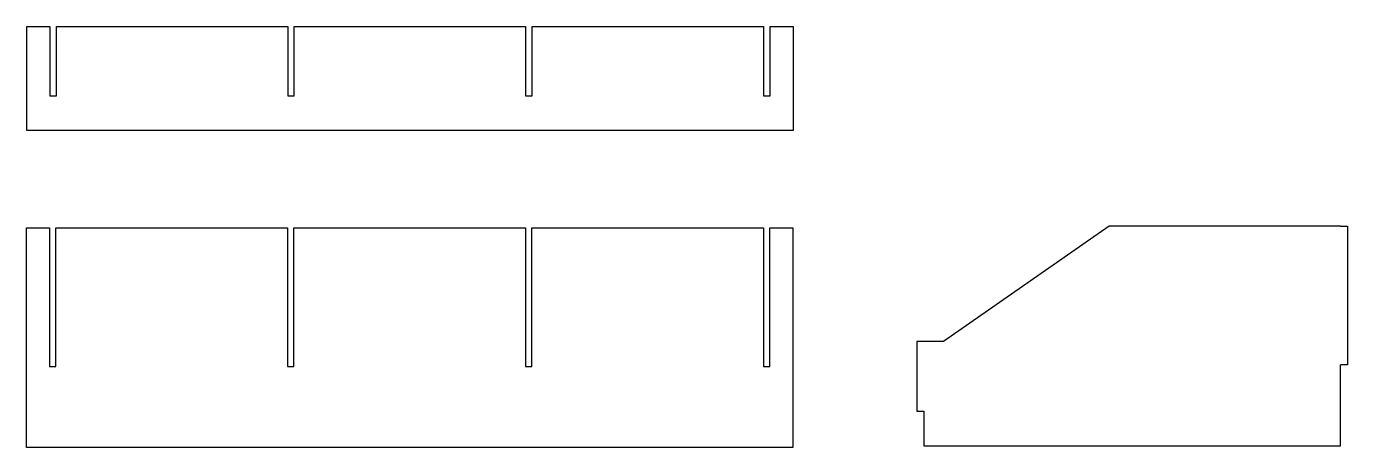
# Model space of a CAD drawing. Header units: millimetres. Extents: x -165 to 120, y -28 to 63.
import ezdxf

# ---------------------------------------------------------------- set-up
doc = ezdxf.new("R2010")
doc.units = ezdxf.units.MM
doc.header["$MEASUREMENT"] = 0
doc.layers.add('Layer 1', color=7, linetype='Continuous')

msp = doc.modelspace()

# ---------------------------------------------------------------- linework, layer by layer
at = {"layer": 'Layer 1', "lineweight": 25}
for points, knots in [([(-165.4404, 40.484), (-165.4404, 40.484), (-165.4404, 62.963), (-165.4404, 62.963), (-165.4404, 62.963), (-165.4404, 62.963), (-160.4239, 62.963), (-160.4239, 62.963), (-160.4239, 62.963), (-160.4239, 62.963), (-160.4239, 47.977), (-160.4239, 47.977), (-160.4239, 47.977), (-160.4239, 47.977), (-159.0269, 47.977), (-159.0269, 47.977)], [0, 0, 0, 0, 0.2, 0.2, 0.2, 0.2, 0.4, 0.4, 0.4, 0.4, 0.6, 0.6, 0.6, 0.6, 1, 1, 1, 1]), ([(-56.2204, 47.977), (-56.2204, 47.977), (-56.2204, 62.963), (-56.2204, 62.963), (-56.2204, 62.963), (-56.2204, 62.963), (-6.2459, 62.963), (-6.2459, 62.963)], [0, 0, 0, 0, 0.33333333, 0.33333333, 0.33333333, 0.33333333, 1, 1, 1, 1]), ([(-6.2459, 62.963), (-6.2459, 62.963), (-6.2459, 47.977), (-6.2459, 47.977), (-6.2459, 47.977), (-6.2459, 47.977), (-4.8489, 47.977), (-4.8489, 47.977)], [0, 0, 0, 0, 0.33333333, 0.33333333, 0.33333333, 0.33333333, 1, 1, 1, 1]), ([(-165.4958, 19.4593), (-165.4958, 19.4593), (-160.5111, 19.4593), (-160.5111, 19.4593), (-160.5111, 19.4593), (-160.5111, 19.4593), (-160.5111, -10.5445), (-160.5111, -10.5445), (-160.5111, -10.5445), (-160.5111, -10.5445), (-159.1141, -10.5445), (-159.1141, -10.5445), (-159.1141, -10.5445), (-159.1141, -10.5445), (-159.1141, 19.4593), (-159.1141, 19.4593), (-159.1141, 19.4593), (-159.1141, 19.4593), (-109.1078, 19.4593), (-109.1078, 19.4593), (-109.1078, 19.4593), (-109.1078, 19.4593), (-109.1078, -10.5445), (-109.1078, -10.5445), (-109.1078, -10.5445), (-109.1078, -10.5445), (-107.7108, -10.5445), (-107.7108, -10.5445), (-107.7108, -10.5445), (-107.7108, -10.5445), (-107.7108, 19.4593), (-107.7108, 19.4593)], [0, 0, 0, 0, 0.11111111, 0.11111111, 0.11111111, 0.11111111, 0.22222222, 0.22222222, 0.22222222, 0.22222222, 0.33333333, 0.33333333, 0.33333333, 0.33333333, 0.44444444, 0.44444444, 0.44444444, 0.44444444, 0.55555556, 0.55555556, 0.55555556, 0.55555556, 0.66666667, 0.66666667, 0.66666667, 0.66666667, 0.77777778, 0.77777778, 0.77777778, 0.77777778, 1, 1, 1, 1]), ([(-107.7108, 19.4593), (-107.7108, 19.4593), (-57.7046, 19.4593), (-57.7046, 19.4593), (-57.7046, 19.4593), (-57.7046, 19.4593), (-57.7046, -10.5445), (-57.7046, -10.5445)], [0, 0, 0, 0, 0.33333333, 0.33333333, 0.33333333, 0.33333333, 1, 1, 1, 1]), ([(-57.7046, -10.5445), (-57.7046, -10.5445), (-56.3076, -10.5445), (-56.3076, -10.5445), (-56.3076, -10.5445), (-56.3076, -10.5445), (-56.3076, 19.4593), (-56.3076, 19.4593)], [0, 0, 0, 0, 0.33333333, 0.33333333, 0.33333333, 0.33333333, 1, 1, 1, 1]), ([(-4.9043, -10.5445), (-4.9043, -10.5445), (-4.9043, 19.4593), (-4.9043, 19.4593), (-4.9043, 19.4593), (-4.9043, 19.4593), (0.0805, 19.4593), (0.0805, 19.4593), (0.0805, 19.4593), (0.0805, 19.4593), (0.0805, -28.0387), (0.0805, -28.0387)], [0, 0, 0, 0, 0.25, 0.25, 0.25, 0.25, 0.5, 0.5, 0.5, 0.5, 1, 1, 1, 1]), ([(118.3761, 19.838), (118.3761, 19.838), (68.4016, 19.838), (68.4016, 19.838), (68.4016, 19.838), (68.4016, 19.838), (32.6193, -5.1493), (32.6193, -5.1493), (32.6193, -5.1493), (32.6193, -5.1493), (28.3966, -5.1493), (28.3966, -5.1493)], [0, 0, 0, 0, 0.25, 0.25, 0.25, 0.25, 0.5, 0.5, 0.5, 0.5, 1, 1, 1, 1]), ([(118.3761, 19.838), (118.3761, 19.838), (119.9001, 19.838), (119.9001, 19.838), (119.9001, 19.838), (119.9001, 19.838), (119.9001, -10.134), (119.9001, -10.134), (119.9001, -10.134), (119.9001, -10.134), (118.3761, -10.134), (118.3761, -10.134)], [0, 0, 0, 0, 0.25, 0.25, 0.25, 0.25, 0.5, 0.5, 0.5, 0.5, 1, 1, 1, 1]), ([(28.3966, -5.1493), (28.3966, -5.1493), (26.8726, -5.1493), (26.8726, -5.1493), (26.8726, -5.1493), (26.8726, -5.1493), (26.8726, -20.1353), (26.8726, -20.1353), (26.8726, -20.1353), (26.8726, -20.1353), (28.3966, -20.1353), (28.3966, -20.1353)], [0, 0, 0, 0, 0.25, 0.25, 0.25, 0.25, 0.5, 0.5, 0.5, 0.5, 1, 1, 1, 1]), ([(28.3966, -20.1353), (28.3966, -20.1353), (28.3966, -27.66), (28.3966, -27.66), (28.3966, -27.66), (28.3966, -27.66), (118.3761, -27.66), (118.3761, -27.66), (118.3761, -27.66), (118.3761, -27.66), (118.3761, -10.134), (118.3761, -10.134)], [0, 0, 0, 0, 0.25, 0.25, 0.25, 0.25, 0.5, 0.5, 0.5, 0.5, 1, 1, 1, 1])]:
    msp.add_open_spline(points, degree=3, knots=knots, dxfattribs=at)
for points in [[(-159.0269, 62.963), (-159.0269, 62.963), (-109.0207, 62.963), (-109.0207, 62.963)], [(-159.0269, 47.977), (-159.0269, 47.977), (-159.0269, 62.963), (-159.0269, 62.963)], [(-109.0207, 62.963), (-109.0207, 62.963), (-109.0207, 47.977), (-109.0207, 47.977)], [(-107.6237, 62.963), (-107.6237, 62.963), (-57.6492, 62.963), (-57.6492, 62.963)], [(-107.6237, 47.977), (-107.6237, 47.977), (-107.6237, 62.963), (-107.6237, 62.963)], [(-57.6492, 62.963), (-57.6492, 62.963), (-57.6492, 47.977), (-57.6492, 47.977)], [(-4.8489, 47.977), (-4.8489, 47.977), (-4.8489, 62.963), (-4.8489, 62.963)], [(-4.8489, 62.963), (-4.8489, 62.963), (0.1676, 62.963), (0.1676, 62.963)], [(0.1676, 62.963), (0.1676, 62.963), (0.1676, 40.484), (0.1676, 40.484)], [(-109.0207, 47.977), (-109.0207, 47.977), (-107.6237, 47.977), (-107.6237, 47.977)], [(-57.6492, 47.977), (-57.6492, 47.977), (-56.2204, 47.977), (-56.2204, 47.977)], [(0.1676, 40.484), (0.1676, 40.484), (-165.4404, 40.484), (-165.4404, 40.484)], [(-165.4958, -28.0387), (-165.4958, -28.0387), (-165.4958, 19.4593), (-165.4958, 19.4593)], [(-56.3076, 19.4593), (-56.3076, 19.4593), (-6.3013, 19.4593), (-6.3013, 19.4593)], [(-6.3013, 19.4593), (-6.3013, 19.4593), (-6.3013, -10.5445), (-6.3013, -10.5445)], [(-6.3013, -10.5445), (-6.3013, -10.5445), (-4.9043, -10.5445), (-4.9043, -10.5445)], [(0.0805, -28.0387), (0.0805, -28.0387), (-165.4958, -28.0387), (-165.4958, -28.0387)]]:
    msp.add_open_spline(points, degree=3, dxfattribs=at)

doc.saveas('drawing.dxf')
